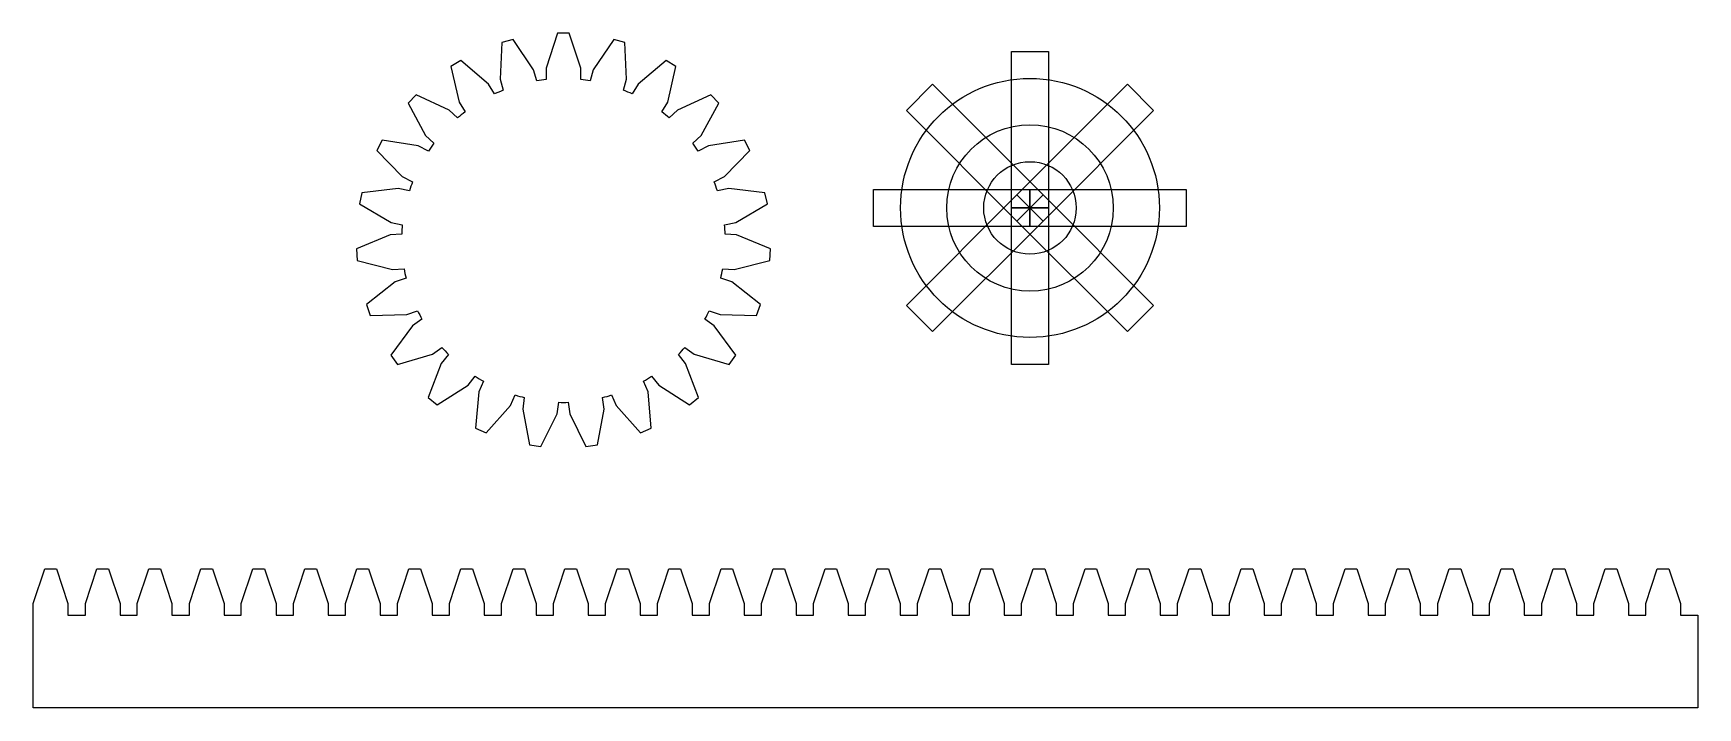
# Model space of a CAD drawing. Header units: millimetres. Extents: x 38 to 218, y 76 to 149.
import ezdxf

# ---------------------------------------------------------------- set-up
doc = ezdxf.new("R2010")
doc.units = ezdxf.units.MM
doc.header["$MEASUREMENT"] = 0

msp = doc.modelspace()

# ---------------------------------------------------------------- linework, layer by layer
msp.add_lwpolyline([(94.8, 109.39, 0.014622), (95.82, 109.39), (95.99, 108.15), (97.74, 104.61), (98.98, 104.78), (99.71, 108.66), (99.54, 109.9, 0.014622), (100.52, 110.18), (101.02, 109.03), (103.66, 106.09), (104.81, 106.59), (104.46, 110.53), (103.96, 111.67, 0.014622), (104.84, 112.2), (105.63, 111.23), (108.96, 109.11), (109.93, 109.9), (108.53, 113.6), (107.75, 114.57, 0.014622), (108.44, 115.32), (109.47, 114.6), (113.25, 113.46), (113.97, 114.48), (111.63, 117.66), (110.61, 118.38, 0.014622), (111.08, 119.29), (112.26, 118.87), (116.21, 118.79), (116.63, 119.97), (113.51, 122.41), (112.33, 122.82, 0.014622), (112.54, 123.83), (113.79, 123.74), (117.62, 124.73), (117.7, 125.98), (114.04, 127.48), (112.8, 127.57, 0.014622), (112.73, 128.59), (113.95, 128.84), (117.37, 130.83), (117.11, 132.05), (113.19, 132.51), (111.96, 132.26, 0.014622), (111.62, 133.22), (112.73, 133.8), (115.49, 136.63), (114.91, 137.74), (111.01, 137.13), (109.9, 136.55, 0.014622), (109.31, 137.39), (110.22, 138.24), (112.11, 141.72), (111.25, 142.63), (107.66, 140.98), (106.75, 140.13, 0.014622), (105.95, 140.78), (106.6, 141.84), (107.48, 145.7), (106.42, 146.35), (103.4, 143.79), (102.75, 142.73, 0.014622), (101.81, 143.13), (102.15, 144.34), (101.96, 148.28), (100.75, 148.62), (98.54, 145.35), (98.2, 144.14, 0.014622), (97.19, 144.28), (97.19, 145.53), (95.94, 149.28), (94.69, 149.28), (93.44, 145.53), (93.44, 144.28, 0.014622), (92.42, 144.14), (92.08, 145.35), (89.87, 148.62), (88.67, 148.28), (88.47, 144.34), (88.81, 143.13, 0.014622), (87.87, 142.73), (87.22, 143.79), (84.21, 146.35), (83.14, 145.7), (84.02, 141.84), (84.67, 140.78, 0.014622), (83.87, 140.13), (82.96, 140.98), (79.37, 142.63), (78.51, 141.72), (80.4, 138.24), (81.31, 137.39, 0.014622), (80.72, 136.55), (79.61, 137.13), (75.71, 137.74), (75.14, 136.63), (77.89, 133.8), (79, 133.22, 0.014622), (78.66, 132.26), (77.43, 132.51), (73.51, 132.05), (73.25, 130.83), (76.67, 128.84), (77.89, 128.59, 0.014622), (77.82, 127.57), (76.58, 127.48), (72.92, 125.98), (73.01, 124.73), (76.83, 123.74), (78.08, 123.83, 0.014622), (78.29, 122.82), (77.11, 122.41), (74, 119.97), (74.41, 118.79), (78.37, 118.87), (79.54, 119.29, 0.014622), (80.01, 118.38), (78.99, 117.66), (76.65, 114.48), (77.37, 113.46), (81.16, 114.6), (82.18, 115.32, 0.014622), (82.88, 114.57), (82.09, 113.6), (80.69, 109.9), (81.66, 109.11), (85, 111.23), (85.78, 112.2, 0.014622), (86.66, 111.67), (86.16, 110.53), (85.81, 106.59), (86.96, 106.09), (89.6, 109.03), (90.1, 110.18, 0.014622), (91.08, 109.9), (90.91, 108.66), (91.64, 104.78), (92.88, 104.61), (94.63, 108.15)], format="xyb", close=True)
for points in [[(143.77, 130.4), (143.77, 147.3), (147.77, 147.3), (147.77, 130.4)], [(144.35, 128.98), (132.4, 140.94), (135.23, 143.77), (147.18, 131.81)], [(144.35, 131.81), (156.31, 143.77), (159.14, 140.94), (147.18, 128.98)], [(145.77, 128.4), (128.86, 128.4), (128.86, 132.4), (145.77, 132.4)], [(147.18, 128.98), (135.23, 117.03), (132.4, 119.86), (144.35, 131.81)], [(147.18, 131.81), (159.14, 119.86), (156.31, 117.03), (144.35, 128.98)], [(145.77, 132.4), (162.67, 132.4), (162.67, 128.4), (145.77, 128.4)], [(147.77, 130.4), (147.77, 113.49), (143.77, 113.49), (143.77, 130.4)], [(131.73, 86.37), (133.61, 86.37), (133.61, 87.62), (134.86, 91.37), (136.11, 91.37), (137.36, 87.62), (137.36, 86.37), (139.23, 86.37), (139.23, 87.62), (140.48, 91.37), (141.73, 91.37), (142.98, 87.62), (142.98, 86.37), (144.86, 86.37), (144.86, 87.62), (146.11, 91.37), (147.36, 91.37), (148.61, 87.62), (148.61, 86.37), (150.48, 86.37), (150.48, 87.62), (151.73, 91.37), (152.98, 91.37), (154.23, 87.62), (154.23, 86.37), (156.11, 86.37), (156.11, 87.62), (157.36, 91.37), (158.61, 91.37), (159.86, 87.62), (159.86, 86.37), (161.73, 86.37), (161.73, 87.62), (162.98, 91.37), (164.23, 91.37), (165.48, 87.62), (165.48, 86.37), (167.36, 86.37), (167.36, 87.62), (168.61, 91.37), (169.86, 91.37), (171.11, 87.62), (171.11, 86.37), (172.98, 86.37), (172.98, 87.62), (174.23, 91.37), (175.48, 91.37), (176.73, 87.62), (176.73, 86.37), (178.61, 86.37), (178.61, 87.62), (179.86, 91.37), (181.11, 91.37), (182.36, 87.62), (182.36, 86.37), (184.23, 86.37), (184.23, 87.62), (185.48, 91.37), (186.73, 91.37), (187.98, 87.62), (187.98, 86.37), (189.86, 86.37), (189.86, 87.62), (191.11, 91.37), (192.36, 91.37), (193.61, 87.62), (193.61, 86.37), (195.48, 86.37), (195.48, 87.62), (196.73, 91.37), (197.98, 91.37), (199.23, 87.62), (199.23, 86.37), (201.11, 86.37), (201.11, 87.62), (202.36, 91.37), (203.61, 91.37), (204.86, 87.62), (204.86, 86.37), (206.73, 86.37), (206.73, 87.62), (207.98, 91.37), (209.23, 91.37), (210.48, 87.62), (210.48, 86.37), (212.36, 86.37), (212.36, 87.62), (213.61, 91.37), (214.86, 91.37), (216.11, 87.62), (216.11, 86.37), (217.98, 86.37), (217.98, 76.37), (37.98, 76.37), (37.98, 86.37), (37.98, 87.62), (39.23, 91.37), (40.48, 91.37), (41.73, 87.62), (41.73, 86.37), (43.61, 86.37), (43.61, 87.62), (44.86, 91.37), (46.11, 91.37), (47.36, 87.62), (47.36, 86.37), (49.23, 86.37), (49.23, 87.62), (50.48, 91.37), (51.73, 91.37), (52.98, 87.62), (52.98, 86.37), (54.86, 86.37), (54.86, 87.62), (56.11, 91.37), (57.36, 91.37), (58.61, 87.62), (58.61, 86.37), (60.48, 86.37), (60.48, 87.62), (61.73, 91.37), (62.98, 91.37), (64.23, 87.62), (64.23, 86.37), (66.11, 86.37), (66.11, 87.62), (67.36, 91.37), (68.61, 91.37), (69.86, 87.62), (69.86, 86.37), (71.73, 86.37), (71.73, 87.62), (72.98, 91.37), (74.23, 91.37), (75.48, 87.62), (75.48, 86.37), (77.36, 86.37), (77.36, 87.62), (78.61, 91.37), (79.86, 91.37), (81.11, 87.62), (81.11, 86.37), (82.98, 86.37), (82.98, 87.62), (84.23, 91.37), (85.48, 91.37), (86.73, 87.62), (86.73, 86.37), (88.61, 86.37), (88.61, 87.62), (89.86, 91.37), (91.11, 91.37), (92.36, 87.62), (92.36, 86.37), (94.23, 86.37), (94.23, 87.62), (95.48, 91.37), (96.73, 91.37), (97.98, 87.62), (97.98, 86.37), (99.86, 86.37), (99.86, 87.62), (101.11, 91.37), (102.36, 91.37), (103.61, 87.62), (103.61, 86.37), (105.48, 86.37), (105.48, 87.62), (106.73, 91.37), (107.98, 91.37), (109.23, 87.62), (109.23, 86.37), (111.11, 86.37), (111.11, 87.62), (112.36, 91.37), (113.61, 91.37), (114.86, 87.62), (114.86, 86.37), (116.73, 86.37), (116.73, 87.62), (117.98, 91.37), (119.23, 91.37), (120.48, 87.62), (120.48, 86.37), (122.36, 86.37), (122.36, 87.62), (123.61, 91.37), (124.86, 91.37), (126.11, 87.62), (126.11, 86.37), (127.98, 86.37), (127.98, 87.62), (129.23, 91.37), (130.48, 91.37), (131.73, 87.62)]]:
    msp.add_lwpolyline(points, close=True)
for radius in [14, 9, 5]:
    msp.add_circle((145.77, 130.4), radius)

doc.saveas('drawing.dxf')
